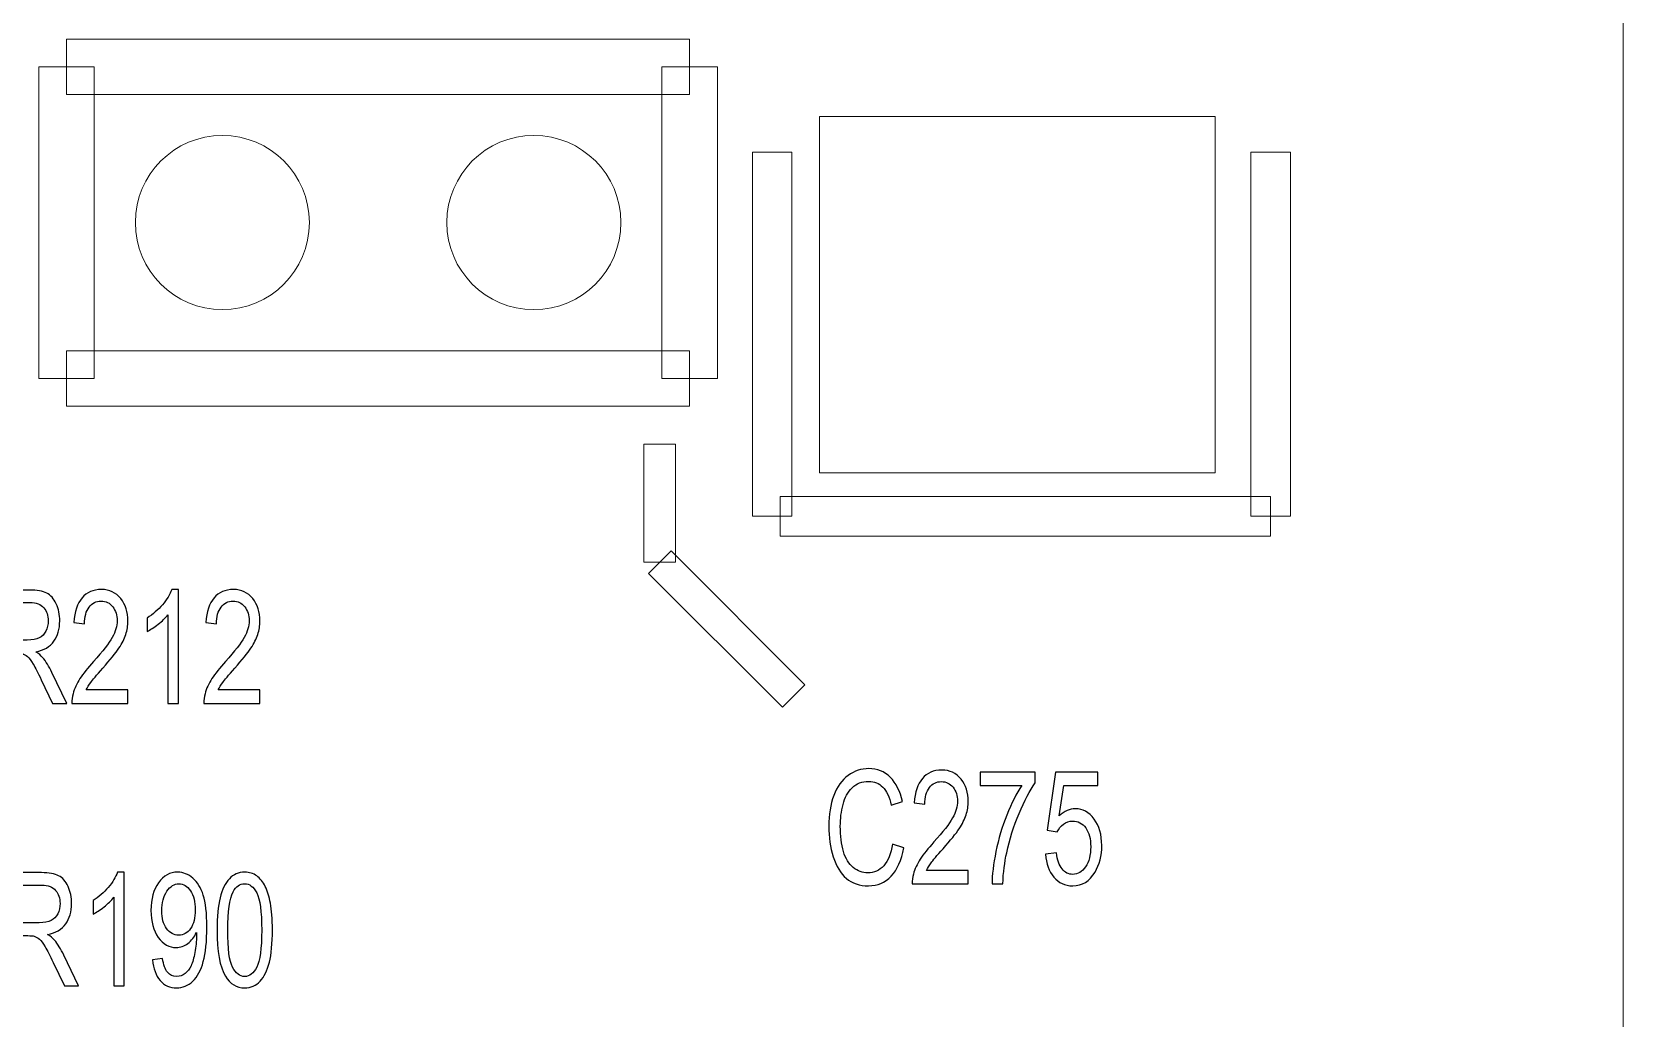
# Model space of a CAD drawing. Header units: millimetres. Extents: x -53.6 to 42.1, y -42.3 to 19.5.
# Drawn here: x 14.31 to 19.42, y -29.92 to -26.75 of the extents above; entities that cross this region are included whole.
import ezdxf

# ---------------------------------------------------------------- set-up
doc = ezdxf.new("R2010")
doc.units = ezdxf.units.MM
doc.header["$MEASUREMENT"] = 0
for name, color, linetype in [('BG_OUTLINE', 7, 'Continuous'), ('BG_SILKSCREEN_TOP', 7, 'Continuous'), ('PG_SILKSCREEN_TOP', 7, 'Continuous'), ('PIN_TOP', 7, 'Continuous'), ('RD_SILKSCREEN_TOP', 7, 'Continuous')]:
    doc.layers.add(name, color=color, linetype=linetype)

msp = doc.modelspace()

# ---------------------------------------------------------------- linework, layer by layer
at = {"layer": 'BG_OUTLINE', "color": 3, "lineweight": 9}
msp.add_open_spline([(-35.58, -42.2737), (-35.58, -42.2737), (-35.58, 2.7261), (-35.58, 2.7261), (-35.58, 2.7261), (-35.58, 2.7261), (19.4199, 2.7261), (19.4199, 2.7261), (19.4199, 2.7261), (19.4199, 2.7261), (19.4199, -42.2737), (19.4199, -42.2737), (19.4199, -42.2737), (19.4199, -42.2737), (-35.58, -42.2737), (-35.58, -42.2737)], degree=3, knots=[0, 0, 0, 0, 0.25, 0.25, 0.25, 0.25, 0.5, 0.5, 0.5, 0.5, 0.75, 0.75, 0.75, 0.75, 1, 1, 1, 1], dxfattribs=at)
at = {"layer": 'BG_SILKSCREEN_TOP', "color": 2, "lineweight": 9}
for points in [[(16.2766, -28.0751), (16.2766, -28.0751), (16.3782, -28.0751), (16.3782, -28.0751), (16.3782, -28.0751), (16.3782, -28.0751), (16.3782, -28.4536), (16.3782, -28.4536), (16.3782, -28.4536), (16.3782, -28.4536), (16.2766, -28.4536), (16.2766, -28.4536), (16.2766, -28.4536), (16.2766, -28.4536), (16.2766, -28.0751), (16.2766, -28.0751)], [(16.2915, -28.4895), (16.2915, -28.4895), (16.3634, -28.4176), (16.3634, -28.4176), (16.3634, -28.4176), (16.3634, -28.4176), (16.7927, -28.8468), (16.7927, -28.8468), (16.7927, -28.8468), (16.7927, -28.8468), (16.7208, -28.9187), (16.7208, -28.9187), (16.7208, -28.9187), (16.7208, -28.9187), (16.2915, -28.4895), (16.2915, -28.4895)]]:
    msp.add_open_spline(points, degree=3, knots=[0, 0, 0, 0, 0.25, 0.25, 0.25, 0.25, 0.5, 0.5, 0.5, 0.5, 0.75, 0.75, 0.75, 0.75, 1, 1, 1, 1], dxfattribs=at)
at = {"layer": 'PG_SILKSCREEN_TOP', "color": 6, "lineweight": 9}
for points in [[(14.4232, -26.9529), (14.4232, -26.9529), (14.4232, -26.7751), (14.4232, -26.7751), (14.4232, -26.7751), (14.4232, -26.7751), (16.4232, -26.7751), (16.4232, -26.7751), (16.4232, -26.7751), (16.4232, -26.7751), (16.4232, -26.9529), (16.4232, -26.9529), (16.4232, -26.9529), (16.4232, -26.9529), (14.4232, -26.9529), (14.4232, -26.9529)], [(14.5121, -27.8638), (14.5121, -27.8638), (14.3343, -27.8638), (14.3343, -27.8638), (14.3343, -27.8638), (14.3343, -27.8638), (14.3343, -26.864), (14.3343, -26.864), (14.3343, -26.864), (14.3343, -26.864), (14.5121, -26.864), (14.5121, -26.864), (14.5121, -26.864), (14.5121, -26.864), (14.5121, -27.8638), (14.5121, -27.8638)], [(16.3343, -26.864), (16.3343, -26.864), (16.5121, -26.864), (16.5121, -26.864), (16.5121, -26.864), (16.5121, -26.864), (16.5121, -27.8638), (16.5121, -27.8638), (16.5121, -27.8638), (16.5121, -27.8638), (16.3343, -27.8638), (16.3343, -27.8638), (16.3343, -27.8638), (16.3343, -27.8638), (16.3343, -26.864), (16.3343, -26.864)], [(16.7516, -28.3062), (16.7516, -28.3062), (16.6246, -28.3062), (16.6246, -28.3062), (16.6246, -28.3062), (16.6246, -28.3062), (16.6246, -27.1378), (16.6246, -27.1378), (16.6246, -27.1378), (16.6246, -27.1378), (16.7516, -27.1378), (16.7516, -27.1378), (16.7516, -27.1378), (16.7516, -27.1378), (16.7516, -28.3062), (16.7516, -28.3062)], [(18.2248, -27.1378), (18.2248, -27.1378), (18.3518, -27.1378), (18.3518, -27.1378), (18.3518, -27.1378), (18.3518, -27.1378), (18.3518, -28.3062), (18.3518, -28.3062), (18.3518, -28.3062), (18.3518, -28.3062), (18.2248, -28.3062), (18.2248, -28.3062), (18.2248, -28.3062), (18.2248, -28.3062), (18.2248, -27.1378), (18.2248, -27.1378)], [(16.4232, -27.7749), (16.4232, -27.7749), (16.4232, -27.9527), (16.4232, -27.9527), (16.4232, -27.9527), (16.4232, -27.9527), (14.4232, -27.9527), (14.4232, -27.9527), (14.4232, -27.9527), (14.4232, -27.9527), (14.4232, -27.7749), (14.4232, -27.7749), (14.4232, -27.7749), (14.4232, -27.7749), (16.4232, -27.7749), (16.4232, -27.7749)], [(18.2883, -28.2427), (18.2883, -28.2427), (18.2883, -28.3697), (18.2883, -28.3697), (18.2883, -28.3697), (18.2883, -28.3697), (16.7135, -28.3697), (16.7135, -28.3697), (16.7135, -28.3697), (16.7135, -28.3697), (16.7135, -28.2427), (16.7135, -28.2427), (16.7135, -28.2427), (16.7135, -28.2427), (18.2883, -28.2427), (18.2883, -28.2427)]]:
    msp.add_open_spline(points, degree=3, knots=[0, 0, 0, 0, 0.25, 0.25, 0.25, 0.25, 0.5, 0.5, 0.5, 0.5, 0.75, 0.75, 0.75, 0.75, 1, 1, 1, 1], dxfattribs=at)
at = {"layer": 'PIN_TOP', "lineweight": 9}
for points in [[(16.8405, -27.0235), (16.8405, -27.0235), (18.1105, -27.0235), (18.1105, -27.0235), (18.1105, -27.0235), (18.1105, -27.0235), (18.1105, -28.1665), (18.1105, -28.1665), (18.1105, -28.1665), (18.1105, -28.1665), (16.8405, -28.1665), (16.8405, -28.1665), (16.8405, -28.1665), (16.8405, -28.1665), (16.8405, -27.0235), (16.8405, -27.0235)], [(15.2027, -27.3639), (15.2027, -27.2095), (15.0777, -27.0845), (14.9234, -27.0845), (14.9234, -27.0845), (14.769, -27.0844), (14.644, -27.2095), (14.644, -27.3638), (14.644, -27.3638), (14.6439, -27.5182), (14.769, -27.6432), (14.9233, -27.6432), (14.9233, -27.6432), (15.0777, -27.6433), (15.2027, -27.5182), (15.2027, -27.3639)], [(16.2025, -27.3639), (16.2025, -27.2095), (16.0775, -27.0845), (15.9232, -27.0845), (15.9232, -27.0845), (15.7688, -27.0844), (15.6438, -27.2095), (15.6438, -27.3638), (15.6438, -27.3638), (15.6437, -27.5182), (15.7688, -27.6432), (15.9231, -27.6432), (15.9231, -27.6432), (16.0775, -27.6433), (16.2025, -27.5182), (16.2025, -27.3639)]]:
    msp.add_open_spline(points, degree=3, knots=[0, 0, 0, 0, 0.25, 0.25, 0.25, 0.25, 0.5, 0.5, 0.5, 0.5, 0.75, 0.75, 0.75, 0.75, 1, 1, 1, 1], dxfattribs=at)
at = {"layer": 'RD_SILKSCREEN_TOP', "color": 8}
for points, knots in [([(14.1832, -28.9064), (14.1832, -28.9064), (14.1832, -28.5428), (14.1832, -28.5428), (14.1832, -28.5428), (14.1832, -28.5428), (14.3041, -28.5428), (14.3041, -28.5428), (14.3041, -28.5428), (14.3284, -28.5428), (14.3468, -28.5461), (14.3595, -28.5526), (14.3595, -28.5526), (14.3721, -28.5591), (14.3822, -28.5706), (14.3899, -28.5871), (14.3899, -28.5871), (14.3974, -28.6037), (14.4012, -28.622), (14.4012, -28.642), (14.4012, -28.642), (14.4012, -28.6678), (14.3949, -28.6895), (14.3824, -28.7072), (14.3824, -28.7072), (14.3699, -28.7249), (14.3505, -28.7361), (14.3244, -28.741), (14.3244, -28.741), (14.334, -28.7471), (14.3412, -28.7531), (14.3461, -28.7591), (14.3461, -28.7591), (14.3567, -28.7719), (14.3666, -28.7881), (14.3761, -28.8074), (14.3761, -28.8074), (14.3761, -28.8074), (14.4235, -28.9064), (14.4235, -28.9064), (14.4235, -28.9064), (14.4235, -28.9064), (14.3781, -28.9064), (14.3781, -28.9064), (14.3781, -28.9064), (14.3781, -28.9064), (14.342, -28.8307), (14.342, -28.8307), (14.342, -28.8307), (14.3315, -28.8089), (14.3228, -28.7922), (14.316, -28.7807), (14.316, -28.7807), (14.3091, -28.7691), (14.303, -28.7609), (14.2976, -28.7564), (14.2976, -28.7564), (14.2922, -28.7517), (14.2868, -28.7485), (14.2812, -28.7466), (14.2812, -28.7466), (14.2771, -28.7455), (14.2704, -28.7449), (14.261, -28.7449), (14.261, -28.7449), (14.261, -28.7449), (14.2193, -28.7449), (14.2193, -28.7449), (14.2193, -28.7449), (14.2193, -28.7449), (14.2193, -28.9064), (14.2193, -28.9064), (14.2193, -28.9064), (14.2193, -28.9064), (14.1832, -28.9064), (14.1832, -28.9064)], [0, 0, 0, 0, 0.052632, 0.052632, 0.052632, 0.052632, 0.105263, 0.105263, 0.105263, 0.105263, 0.157895, 0.157895, 0.157895, 0.157895, 0.210526, 0.210526, 0.210526, 0.210526, 0.263158, 0.263158, 0.263158, 0.263158, 0.315789, 0.315789, 0.315789, 0.315789, 0.368421, 0.368421, 0.368421, 0.368421, 0.421053, 0.421053, 0.421053, 0.421053, 0.473684, 0.473684, 0.473684, 0.473684, 0.526316, 0.526316, 0.526316, 0.526316, 0.578947, 0.578947, 0.578947, 0.578947, 0.631579, 0.631579, 0.631579, 0.631579, 0.684211, 0.684211, 0.684211, 0.684211, 0.736842, 0.736842, 0.736842, 0.736842, 0.789474, 0.789474, 0.789474, 0.789474, 0.842105, 0.842105, 0.842105, 0.842105, 0.894737, 0.894737, 0.894737, 0.894737, 0.947368, 0.947368, 0.947368, 0.947368, 1, 1, 1, 1]), ([(14.6202, -28.8635), (14.6202, -28.8635), (14.6202, -28.9064), (14.6202, -28.9064), (14.6202, -28.9064), (14.6202, -28.9064), (14.44, -28.9064), (14.44, -28.9064), (14.44, -28.9064), (14.4397, -28.8956), (14.441, -28.8853), (14.4438, -28.8754), (14.4438, -28.8754), (14.4484, -28.859), (14.4558, -28.8429), (14.4659, -28.827), (14.4659, -28.827), (14.476, -28.8112), (14.4906, -28.7928), (14.5097, -28.7719), (14.5097, -28.7719), (14.5393, -28.7395), (14.5594, -28.7139), (14.5698, -28.6949), (14.5698, -28.6949), (14.5802, -28.676), (14.5854, -28.6581), (14.5854, -28.6412), (14.5854, -28.6412), (14.5854, -28.6235), (14.5806, -28.6086), (14.5712, -28.5964), (14.5712, -28.5964), (14.5617, -28.5843), (14.5493, -28.5782), (14.5341, -28.5782), (14.5341, -28.5782), (14.518, -28.5782), (14.505, -28.5847), (14.4954, -28.5976), (14.4954, -28.5976), (14.4857, -28.6105), (14.4808, -28.6284), (14.4807, -28.6511), (14.4807, -28.6511), (14.4807, -28.6511), (14.4462, -28.6465), (14.4462, -28.6465), (14.4462, -28.6465), (14.4486, -28.6122), (14.4575, -28.5861), (14.4729, -28.5682), (14.4729, -28.5682), (14.4882, -28.5502), (14.509, -28.5412), (14.5348, -28.5412), (14.5348, -28.5412), (14.561, -28.5412), (14.5817, -28.551), (14.5969, -28.5703), (14.5969, -28.5703), (14.6122, -28.5897), (14.6199, -28.6136), (14.6199, -28.6422), (14.6199, -28.6422), (14.6199, -28.6568), (14.6176, -28.6711), (14.6131, -28.6852), (14.6131, -28.6852), (14.6087, -28.6992), (14.6013, -28.714), (14.5909, -28.7295), (14.5909, -28.7295), (14.5806, -28.7451), (14.5633, -28.7664), (14.5392, -28.7935), (14.5392, -28.7935), (14.5192, -28.8161), (14.5063, -28.8313), (14.5006, -28.8393), (14.5006, -28.8393), (14.4948, -28.8473), (14.4902, -28.8553), (14.4864, -28.8635), (14.4864, -28.8635), (14.4864, -28.8635), (14.6202, -28.8635), (14.6202, -28.8635)], [0, 0, 0, 0, 0.045455, 0.045455, 0.045455, 0.045455, 0.090909, 0.090909, 0.090909, 0.090909, 0.136364, 0.136364, 0.136364, 0.136364, 0.181818, 0.181818, 0.181818, 0.181818, 0.227273, 0.227273, 0.227273, 0.227273, 0.272727, 0.272727, 0.272727, 0.272727, 0.318182, 0.318182, 0.318182, 0.318182, 0.363636, 0.363636, 0.363636, 0.363636, 0.409091, 0.409091, 0.409091, 0.409091, 0.454545, 0.454545, 0.454545, 0.454545, 0.5, 0.5, 0.5, 0.5, 0.545455, 0.545455, 0.545455, 0.545455, 0.590909, 0.590909, 0.590909, 0.590909, 0.636364, 0.636364, 0.636364, 0.636364, 0.681818, 0.681818, 0.681818, 0.681818, 0.727273, 0.727273, 0.727273, 0.727273, 0.772727, 0.772727, 0.772727, 0.772727, 0.818182, 0.818182, 0.818182, 0.818182, 0.863636, 0.863636, 0.863636, 0.863636, 0.909091, 0.909091, 0.909091, 0.909091, 0.954545, 0.954545, 0.954545, 0.954545, 1, 1, 1, 1]), ([(14.7821, -28.9064), (14.7821, -28.9064), (14.7486, -28.9064), (14.7486, -28.9064), (14.7486, -28.9064), (14.7486, -28.9064), (14.7486, -28.6219), (14.7486, -28.6219), (14.7486, -28.6219), (14.7406, -28.6322), (14.73, -28.6424), (14.717, -28.6527), (14.717, -28.6527), (14.7038, -28.6629), (14.6921, -28.6706), (14.6817, -28.6757), (14.6817, -28.6757), (14.6817, -28.6757), (14.6817, -28.6326), (14.6817, -28.6326), (14.6817, -28.6326), (14.7004, -28.6208), (14.7168, -28.6066), (14.7308, -28.5899), (14.7308, -28.5899), (14.7448, -28.5732), (14.7547, -28.557), (14.7606, -28.5412), (14.7606, -28.5412), (14.7606, -28.5412), (14.7821, -28.5412), (14.7821, -28.5412), (14.7821, -28.5412), (14.7821, -28.5412), (14.7821, -28.9064), (14.7821, -28.9064)], [0, 0, 0, 0, 0.111111, 0.111111, 0.111111, 0.111111, 0.222222, 0.222222, 0.222222, 0.222222, 0.333333, 0.333333, 0.333333, 0.333333, 0.444444, 0.444444, 0.444444, 0.444444, 0.555556, 0.555556, 0.555556, 0.555556, 0.666667, 0.666667, 0.666667, 0.666667, 0.777778, 0.777778, 0.777778, 0.777778, 0.888889, 0.888889, 0.888889, 0.888889, 1, 1, 1, 1]), ([(15.044, -28.8635), (15.044, -28.8635), (15.044, -28.9064), (15.044, -28.9064), (15.044, -28.9064), (15.044, -28.9064), (14.8636, -28.9064), (14.8636, -28.9064), (14.8636, -28.9064), (14.8634, -28.8956), (14.8647, -28.8853), (14.8676, -28.8754), (14.8676, -28.8754), (14.8721, -28.859), (14.8795, -28.8429), (14.8896, -28.827), (14.8896, -28.827), (14.8997, -28.8112), (14.9144, -28.7928), (14.9334, -28.7719), (14.9334, -28.7719), (14.963, -28.7395), (14.9831, -28.7139), (14.9936, -28.6949), (14.9936, -28.6949), (15.0039, -28.676), (15.0092, -28.6581), (15.0092, -28.6412), (15.0092, -28.6412), (15.0092, -28.6235), (15.0044, -28.6086), (14.9949, -28.5964), (14.9949, -28.5964), (14.9854, -28.5843), (14.973, -28.5782), (14.9578, -28.5782), (14.9578, -28.5782), (14.9416, -28.5782), (14.9288, -28.5847), (14.9191, -28.5976), (14.9191, -28.5976), (14.9094, -28.6105), (14.9044, -28.6284), (14.9044, -28.6511), (14.9044, -28.6511), (14.9044, -28.6511), (14.87, -28.6465), (14.87, -28.6465), (14.87, -28.6465), (14.8723, -28.6122), (14.8812, -28.5861), (14.8966, -28.5682), (14.8966, -28.5682), (14.912, -28.5502), (14.9326, -28.5412), (14.9585, -28.5412), (14.9585, -28.5412), (14.9847, -28.5412), (15.0054, -28.551), (15.0206, -28.5703), (15.0206, -28.5703), (15.0359, -28.5897), (15.0436, -28.6136), (15.0436, -28.6422), (15.0436, -28.6422), (15.0436, -28.6568), (15.0413, -28.6711), (15.0368, -28.6852), (15.0368, -28.6852), (15.0324, -28.6992), (15.025, -28.714), (15.0146, -28.7295), (15.0146, -28.7295), (15.0043, -28.7451), (14.987, -28.7664), (14.963, -28.7935), (14.963, -28.7935), (14.9429, -28.8161), (14.93, -28.8313), (14.9243, -28.8393), (14.9243, -28.8393), (14.9186, -28.8473), (14.9139, -28.8553), (14.9102, -28.8635), (14.9102, -28.8635), (14.9102, -28.8635), (15.044, -28.8635), (15.044, -28.8635)], [0, 0, 0, 0, 0.045455, 0.045455, 0.045455, 0.045455, 0.090909, 0.090909, 0.090909, 0.090909, 0.136364, 0.136364, 0.136364, 0.136364, 0.181818, 0.181818, 0.181818, 0.181818, 0.227273, 0.227273, 0.227273, 0.227273, 0.272727, 0.272727, 0.272727, 0.272727, 0.318182, 0.318182, 0.318182, 0.318182, 0.363636, 0.363636, 0.363636, 0.363636, 0.409091, 0.409091, 0.409091, 0.409091, 0.454545, 0.454545, 0.454545, 0.454545, 0.5, 0.5, 0.5, 0.5, 0.545455, 0.545455, 0.545455, 0.545455, 0.590909, 0.590909, 0.590909, 0.590909, 0.636364, 0.636364, 0.636364, 0.636364, 0.681818, 0.681818, 0.681818, 0.681818, 0.727273, 0.727273, 0.727273, 0.727273, 0.772727, 0.772727, 0.772727, 0.772727, 0.818182, 0.818182, 0.818182, 0.818182, 0.863636, 0.863636, 0.863636, 0.863636, 0.909091, 0.909091, 0.909091, 0.909091, 0.954545, 0.954545, 0.954545, 0.954545, 1, 1, 1, 1]), ([(14.2193, -28.7033), (14.2193, -28.7033), (14.2968, -28.7033), (14.2968, -28.7033), (14.2968, -28.7033), (14.3132, -28.7033), (14.3262, -28.701), (14.3355, -28.6964), (14.3355, -28.6964), (14.3448, -28.6919), (14.3519, -28.6846), (14.3568, -28.6746), (14.3568, -28.6746), (14.3616, -28.6646), (14.364, -28.6538), (14.364, -28.642), (14.364, -28.642), (14.364, -28.6248), (14.3593, -28.6107), (14.3499, -28.5996), (14.3499, -28.5996), (14.3406, -28.5885), (14.3258, -28.583), (14.3055, -28.583), (14.3055, -28.583), (14.3055, -28.583), (14.2193, -28.583), (14.2193, -28.583), (14.2193, -28.583), (14.2193, -28.583), (14.2193, -28.7033), (14.2193, -28.7033)], [0, 0, 0, 0, 0.125, 0.125, 0.125, 0.125, 0.25, 0.25, 0.25, 0.25, 0.375, 0.375, 0.375, 0.375, 0.5, 0.5, 0.5, 0.5, 0.625, 0.625, 0.625, 0.625, 0.75, 0.75, 0.75, 0.75, 0.875, 0.875, 0.875, 0.875, 1, 1, 1, 1]), ([(17.0746, -29.3581), (17.0746, -29.3581), (17.1108, -29.3703), (17.1108, -29.3703), (17.1108, -29.3703), (17.1032, -29.4097), (17.0896, -29.4399), (17.07, -29.4607), (17.07, -29.4607), (17.0503, -29.4815), (17.0263, -29.4918), (16.9978, -29.4918), (16.9978, -29.4918), (16.9684, -29.4918), (16.9445, -29.4838), (16.9262, -29.4679), (16.9262, -29.4679), (16.9077, -29.4519), (16.8937, -29.4288), (16.8841, -29.3986), (16.8841, -29.3986), (16.8745, -29.3683), (16.8697, -29.3357), (16.8697, -29.301), (16.8697, -29.301), (16.8697, -29.2632), (16.8751, -29.2302), (16.886, -29.202), (16.886, -29.202), (16.8968, -29.1738), (16.9122, -29.1524), (16.9323, -29.1377), (16.9323, -29.1377), (16.9523, -29.1231), (16.9743, -29.1158), (16.9984, -29.1158), (16.9984, -29.1158), (17.0257, -29.1158), (17.0486, -29.125), (17.0672, -29.1435), (17.0672, -29.1435), (17.0858, -29.1621), (17.0988, -29.1881), (17.1061, -29.2217), (17.1061, -29.2217), (17.1061, -29.2217), (17.0706, -29.2329), (17.0706, -29.2329), (17.0706, -29.2329), (17.0642, -29.2064), (17.0551, -29.1872), (17.0431, -29.175), (17.0431, -29.175), (17.0311, -29.1629), (17.0159, -29.1569), (16.9976, -29.1569), (16.9976, -29.1569), (16.9767, -29.1569), (16.9592, -29.1636), (16.9451, -29.177), (16.9451, -29.177), (16.931, -29.1905), (16.9211, -29.2084), (16.9155, -29.231), (16.9155, -29.231), (16.9097, -29.2535), (16.9069, -29.2768), (16.9069, -29.3008), (16.9069, -29.3008), (16.9069, -29.3318), (16.9102, -29.3587), (16.917, -29.3818), (16.917, -29.3818), (16.9238, -29.4048), (16.9342, -29.4221), (16.9486, -29.4335), (16.9486, -29.4335), (16.9628, -29.445), (16.9783, -29.4506), (16.9949, -29.4506), (16.9949, -29.4506), (17.0151, -29.4506), (17.0322, -29.4428), (17.0462, -29.4273), (17.0462, -29.4273), (17.0602, -29.4118), (17.0697, -29.3887), (17.0746, -29.3581)], [0, 0, 0, 0, 0.045455, 0.045455, 0.045455, 0.045455, 0.090909, 0.090909, 0.090909, 0.090909, 0.136364, 0.136364, 0.136364, 0.136364, 0.181818, 0.181818, 0.181818, 0.181818, 0.227273, 0.227273, 0.227273, 0.227273, 0.272727, 0.272727, 0.272727, 0.272727, 0.318182, 0.318182, 0.318182, 0.318182, 0.363636, 0.363636, 0.363636, 0.363636, 0.409091, 0.409091, 0.409091, 0.409091, 0.454545, 0.454545, 0.454545, 0.454545, 0.5, 0.5, 0.5, 0.5, 0.545455, 0.545455, 0.545455, 0.545455, 0.590909, 0.590909, 0.590909, 0.590909, 0.636364, 0.636364, 0.636364, 0.636364, 0.681818, 0.681818, 0.681818, 0.681818, 0.727273, 0.727273, 0.727273, 0.727273, 0.772727, 0.772727, 0.772727, 0.772727, 0.818182, 0.818182, 0.818182, 0.818182, 0.863636, 0.863636, 0.863636, 0.863636, 0.909091, 0.909091, 0.909091, 0.909091, 0.954545, 0.954545, 0.954545, 0.954545, 1, 1, 1, 1]), ([(17.3178, -29.4427), (17.3178, -29.4427), (17.3178, -29.4856), (17.3178, -29.4856), (17.3178, -29.4856), (17.3178, -29.4856), (17.1374, -29.4856), (17.1374, -29.4856), (17.1374, -29.4856), (17.1372, -29.4748), (17.1385, -29.4645), (17.1414, -29.4546), (17.1414, -29.4546), (17.1459, -29.4382), (17.1533, -29.4221), (17.1634, -29.4062), (17.1634, -29.4062), (17.1735, -29.3904), (17.1882, -29.372), (17.2072, -29.3511), (17.2072, -29.3511), (17.2368, -29.3187), (17.2569, -29.2931), (17.2674, -29.2741), (17.2674, -29.2741), (17.2777, -29.2552), (17.283, -29.2373), (17.283, -29.2204), (17.283, -29.2204), (17.283, -29.2027), (17.2782, -29.1878), (17.2687, -29.1756), (17.2687, -29.1756), (17.2592, -29.1635), (17.2468, -29.1574), (17.2316, -29.1574), (17.2316, -29.1574), (17.2154, -29.1574), (17.2026, -29.1639), (17.1929, -29.1768), (17.1929, -29.1768), (17.1832, -29.1897), (17.1782, -29.2076), (17.1782, -29.2303), (17.1782, -29.2303), (17.1782, -29.2303), (17.1438, -29.2257), (17.1438, -29.2257), (17.1438, -29.2257), (17.1461, -29.1914), (17.155, -29.1653), (17.1704, -29.1474), (17.1704, -29.1474), (17.1858, -29.1294), (17.2064, -29.1204), (17.2323, -29.1204), (17.2323, -29.1204), (17.2585, -29.1204), (17.2792, -29.1302), (17.2944, -29.1495), (17.2944, -29.1495), (17.3097, -29.1689), (17.3174, -29.1928), (17.3174, -29.2214), (17.3174, -29.2214), (17.3174, -29.236), (17.3151, -29.2503), (17.3106, -29.2644), (17.3106, -29.2644), (17.3062, -29.2784), (17.2988, -29.2932), (17.2884, -29.3087), (17.2884, -29.3087), (17.2781, -29.3243), (17.2608, -29.3456), (17.2368, -29.3727), (17.2368, -29.3727), (17.2167, -29.3953), (17.2038, -29.4105), (17.1981, -29.4185), (17.1981, -29.4185), (17.1924, -29.4265), (17.1877, -29.4345), (17.184, -29.4427), (17.184, -29.4427), (17.184, -29.4427), (17.3178, -29.4427), (17.3178, -29.4427)], [0, 0, 0, 0, 0.045455, 0.045455, 0.045455, 0.045455, 0.090909, 0.090909, 0.090909, 0.090909, 0.136364, 0.136364, 0.136364, 0.136364, 0.181818, 0.181818, 0.181818, 0.181818, 0.227273, 0.227273, 0.227273, 0.227273, 0.272727, 0.272727, 0.272727, 0.272727, 0.318182, 0.318182, 0.318182, 0.318182, 0.363636, 0.363636, 0.363636, 0.363636, 0.409091, 0.409091, 0.409091, 0.409091, 0.454545, 0.454545, 0.454545, 0.454545, 0.5, 0.5, 0.5, 0.5, 0.545455, 0.545455, 0.545455, 0.545455, 0.590909, 0.590909, 0.590909, 0.590909, 0.636364, 0.636364, 0.636364, 0.636364, 0.681818, 0.681818, 0.681818, 0.681818, 0.727273, 0.727273, 0.727273, 0.727273, 0.772727, 0.772727, 0.772727, 0.772727, 0.818182, 0.818182, 0.818182, 0.818182, 0.863636, 0.863636, 0.863636, 0.863636, 0.909091, 0.909091, 0.909091, 0.909091, 0.954545, 0.954545, 0.954545, 0.954545, 1, 1, 1, 1]), ([(17.3557, -29.1696), (17.3557, -29.1696), (17.3557, -29.1267), (17.3557, -29.1267), (17.3557, -29.1267), (17.3557, -29.1267), (17.5322, -29.1267), (17.5322, -29.1267), (17.5322, -29.1267), (17.5322, -29.1267), (17.5322, -29.1614), (17.5322, -29.1614), (17.5322, -29.1614), (17.5149, -29.186), (17.4978, -29.2188), (17.4806, -29.2596), (17.4806, -29.2596), (17.4636, -29.3004), (17.4504, -29.3425), (17.4411, -29.3856), (17.4411, -29.3856), (17.4344, -29.4161), (17.4302, -29.4494), (17.4283, -29.4856), (17.4283, -29.4856), (17.4283, -29.4856), (17.3939, -29.4856), (17.3939, -29.4856), (17.3939, -29.4856), (17.3942, -29.457), (17.3984, -29.4224), (17.4066, -29.3819), (17.4066, -29.3819), (17.4146, -29.3414), (17.4261, -29.3023), (17.4412, -29.2647), (17.4412, -29.2647), (17.4564, -29.2271), (17.4723, -29.1954), (17.4894, -29.1696), (17.4894, -29.1696), (17.4894, -29.1696), (17.3557, -29.1696), (17.3557, -29.1696)], [0, 0, 0, 0, 0.090909, 0.090909, 0.090909, 0.090909, 0.181818, 0.181818, 0.181818, 0.181818, 0.272727, 0.272727, 0.272727, 0.272727, 0.363636, 0.363636, 0.363636, 0.363636, 0.454545, 0.454545, 0.454545, 0.454545, 0.545455, 0.545455, 0.545455, 0.545455, 0.636364, 0.636364, 0.636364, 0.636364, 0.727273, 0.727273, 0.727273, 0.727273, 0.818182, 0.818182, 0.818182, 0.818182, 0.909091, 0.909091, 0.909091, 0.909091, 1, 1, 1, 1]), ([(17.5654, -29.3904), (17.5654, -29.3904), (17.6006, -29.3864), (17.6006, -29.3864), (17.6006, -29.3864), (17.6032, -29.4092), (17.6092, -29.4263), (17.6187, -29.4378), (17.6187, -29.4378), (17.6282, -29.4494), (17.6397, -29.4551), (17.653, -29.4551), (17.653, -29.4551), (17.6692, -29.4551), (17.6828, -29.447), (17.6939, -29.4308), (17.6939, -29.4308), (17.7051, -29.4146), (17.7107, -29.3931), (17.7107, -29.3663), (17.7107, -29.3663), (17.7107, -29.3408), (17.7054, -29.3208), (17.6946, -29.306), (17.6946, -29.306), (17.6839, -29.2913), (17.6699, -29.2839), (17.6525, -29.2839), (17.6525, -29.2839), (17.6417, -29.2839), (17.632, -29.2872), (17.6232, -29.2937), (17.6232, -29.2937), (17.6146, -29.3003), (17.6078, -29.3087), (17.6028, -29.3191), (17.6028, -29.3191), (17.6028, -29.3191), (17.5714, -29.3137), (17.5714, -29.3137), (17.5714, -29.3137), (17.5714, -29.3137), (17.5978, -29.127), (17.5978, -29.127), (17.5978, -29.127), (17.5978, -29.127), (17.7334, -29.127), (17.7334, -29.127), (17.7334, -29.127), (17.7334, -29.127), (17.7334, -29.1696), (17.7334, -29.1696), (17.7334, -29.1696), (17.7334, -29.1696), (17.6246, -29.1696), (17.6246, -29.1696), (17.6246, -29.1696), (17.6246, -29.1696), (17.6098, -29.2673), (17.6098, -29.2673), (17.6098, -29.2673), (17.6262, -29.2521), (17.6434, -29.2445), (17.6614, -29.2445), (17.6614, -29.2445), (17.6852, -29.2445), (17.7053, -29.2555), (17.7216, -29.2775), (17.7216, -29.2775), (17.7381, -29.2995), (17.7462, -29.3278), (17.7462, -29.3623), (17.7462, -29.3623), (17.7462, -29.3953), (17.739, -29.4237), (17.7246, -29.4477), (17.7246, -29.4477), (17.7072, -29.477), (17.6832, -29.4918), (17.653, -29.4918), (17.653, -29.4918), (17.6282, -29.4918), (17.608, -29.4826), (17.5923, -29.464), (17.5923, -29.464), (17.5766, -29.4455), (17.5676, -29.4209), (17.5654, -29.3904)], [0, 0, 0, 0, 0.045455, 0.045455, 0.045455, 0.045455, 0.090909, 0.090909, 0.090909, 0.090909, 0.136364, 0.136364, 0.136364, 0.136364, 0.181818, 0.181818, 0.181818, 0.181818, 0.227273, 0.227273, 0.227273, 0.227273, 0.272727, 0.272727, 0.272727, 0.272727, 0.318182, 0.318182, 0.318182, 0.318182, 0.363636, 0.363636, 0.363636, 0.363636, 0.409091, 0.409091, 0.409091, 0.409091, 0.454545, 0.454545, 0.454545, 0.454545, 0.5, 0.5, 0.5, 0.5, 0.545455, 0.545455, 0.545455, 0.545455, 0.590909, 0.590909, 0.590909, 0.590909, 0.636364, 0.636364, 0.636364, 0.636364, 0.681818, 0.681818, 0.681818, 0.681818, 0.727273, 0.727273, 0.727273, 0.727273, 0.772727, 0.772727, 0.772727, 0.772727, 0.818182, 0.818182, 0.818182, 0.818182, 0.863636, 0.863636, 0.863636, 0.863636, 0.909091, 0.909091, 0.909091, 0.909091, 0.954545, 0.954545, 0.954545, 0.954545, 1, 1, 1, 1]), ([(14.2213, -29.8132), (14.2213, -29.8132), (14.2213, -29.4496), (14.2213, -29.4496), (14.2213, -29.4496), (14.2213, -29.4496), (14.3422, -29.4496), (14.3422, -29.4496), (14.3422, -29.4496), (14.3665, -29.4496), (14.385, -29.4529), (14.3976, -29.4594), (14.3976, -29.4594), (14.4102, -29.4659), (14.4204, -29.4774), (14.428, -29.4939), (14.428, -29.4939), (14.4355, -29.5105), (14.4392, -29.5288), (14.4392, -29.5488), (14.4392, -29.5488), (14.4392, -29.5746), (14.433, -29.5963), (14.4205, -29.614), (14.4205, -29.614), (14.408, -29.6317), (14.3886, -29.6429), (14.3624, -29.6478), (14.3624, -29.6478), (14.372, -29.6539), (14.3792, -29.6599), (14.3842, -29.6659), (14.3842, -29.6659), (14.3948, -29.6787), (14.4048, -29.6949), (14.4142, -29.7142), (14.4142, -29.7142), (14.4142, -29.7142), (14.4616, -29.8132), (14.4616, -29.8132), (14.4616, -29.8132), (14.4616, -29.8132), (14.4162, -29.8132), (14.4162, -29.8132), (14.4162, -29.8132), (14.4162, -29.8132), (14.3802, -29.7375), (14.3802, -29.7375), (14.3802, -29.7375), (14.3696, -29.7157), (14.3609, -29.699), (14.354, -29.6875), (14.354, -29.6875), (14.3472, -29.6759), (14.3412, -29.6677), (14.3358, -29.6632), (14.3358, -29.6632), (14.3304, -29.6585), (14.3249, -29.6553), (14.3193, -29.6534), (14.3193, -29.6534), (14.3152, -29.6523), (14.3085, -29.6517), (14.2992, -29.6517), (14.2992, -29.6517), (14.2992, -29.6517), (14.2574, -29.6517), (14.2574, -29.6517), (14.2574, -29.6517), (14.2574, -29.6517), (14.2574, -29.8132), (14.2574, -29.8132), (14.2574, -29.8132), (14.2574, -29.8132), (14.2213, -29.8132), (14.2213, -29.8132)], [0, 0, 0, 0, 0.052632, 0.052632, 0.052632, 0.052632, 0.105263, 0.105263, 0.105263, 0.105263, 0.157895, 0.157895, 0.157895, 0.157895, 0.210526, 0.210526, 0.210526, 0.210526, 0.263158, 0.263158, 0.263158, 0.263158, 0.315789, 0.315789, 0.315789, 0.315789, 0.368421, 0.368421, 0.368421, 0.368421, 0.421053, 0.421053, 0.421053, 0.421053, 0.473684, 0.473684, 0.473684, 0.473684, 0.526316, 0.526316, 0.526316, 0.526316, 0.578947, 0.578947, 0.578947, 0.578947, 0.631579, 0.631579, 0.631579, 0.631579, 0.684211, 0.684211, 0.684211, 0.684211, 0.736842, 0.736842, 0.736842, 0.736842, 0.789474, 0.789474, 0.789474, 0.789474, 0.842105, 0.842105, 0.842105, 0.842105, 0.894737, 0.894737, 0.894737, 0.894737, 0.947368, 0.947368, 0.947368, 0.947368, 1, 1, 1, 1]), ([(14.6084, -29.8132), (14.6084, -29.8132), (14.575, -29.8132), (14.575, -29.8132), (14.575, -29.8132), (14.575, -29.8132), (14.575, -29.5287), (14.575, -29.5287), (14.575, -29.5287), (14.5669, -29.539), (14.5564, -29.5492), (14.5433, -29.5595), (14.5433, -29.5595), (14.5301, -29.5697), (14.5184, -29.5774), (14.508, -29.5825), (14.508, -29.5825), (14.508, -29.5825), (14.508, -29.5394), (14.508, -29.5394), (14.508, -29.5394), (14.5267, -29.5276), (14.5431, -29.5134), (14.5571, -29.4967), (14.5571, -29.4967), (14.571, -29.48), (14.581, -29.4638), (14.5869, -29.448), (14.5869, -29.448), (14.5869, -29.448), (14.6084, -29.448), (14.6084, -29.448), (14.6084, -29.448), (14.6084, -29.448), (14.6084, -29.8132), (14.6084, -29.8132)], [0, 0, 0, 0, 0.111111, 0.111111, 0.111111, 0.111111, 0.222222, 0.222222, 0.222222, 0.222222, 0.333333, 0.333333, 0.333333, 0.333333, 0.444444, 0.444444, 0.444444, 0.444444, 0.555556, 0.555556, 0.555556, 0.555556, 0.666667, 0.666667, 0.666667, 0.666667, 0.777778, 0.777778, 0.777778, 0.777778, 0.888889, 0.888889, 0.888889, 0.888889, 1, 1, 1, 1]), ([(14.6992, -29.7291), (14.6992, -29.7291), (14.7313, -29.7251), (14.7313, -29.7251), (14.7313, -29.7251), (14.734, -29.7453), (14.7393, -29.7599), (14.7469, -29.7691), (14.7469, -29.7691), (14.7546, -29.7781), (14.7645, -29.7827), (14.7766, -29.7827), (14.7766, -29.7827), (14.7868, -29.7827), (14.7958, -29.7796), (14.8036, -29.7732), (14.8036, -29.7732), (14.8114, -29.767), (14.8176, -29.7586), (14.8226, -29.7481), (14.8226, -29.7481), (14.8276, -29.7376), (14.8318, -29.7234), (14.8351, -29.7056), (14.8351, -29.7056), (14.8384, -29.6877), (14.8402, -29.6695), (14.8402, -29.651), (14.8402, -29.651), (14.8402, -29.649), (14.8401, -29.646), (14.84, -29.6421), (14.84, -29.6421), (14.8332, -29.6562), (14.8241, -29.6678), (14.8126, -29.6766), (14.8126, -29.6766), (14.8009, -29.6855), (14.7883, -29.6899), (14.7749, -29.6899), (14.7749, -29.6899), (14.7522, -29.6899), (14.7332, -29.679), (14.7175, -29.6572), (14.7175, -29.6572), (14.7019, -29.6353), (14.6941, -29.6066), (14.6941, -29.5709), (14.6941, -29.5709), (14.6941, -29.534), (14.7022, -29.5043), (14.7186, -29.4818), (14.7186, -29.4818), (14.7348, -29.4593), (14.7553, -29.448), (14.7799, -29.448), (14.7799, -29.448), (14.7976, -29.448), (14.8138, -29.4545), (14.8285, -29.4672), (14.8285, -29.4672), (14.8432, -29.4799), (14.8544, -29.4981), (14.862, -29.5216), (14.862, -29.5216), (14.8696, -29.5451), (14.8734, -29.5793), (14.8734, -29.624), (14.8734, -29.624), (14.8734, -29.6704), (14.8697, -29.7074), (14.8621, -29.735), (14.8621, -29.735), (14.8545, -29.7625), (14.8433, -29.7834), (14.8284, -29.7978), (14.8284, -29.7978), (14.8134, -29.8122), (14.7959, -29.8194), (14.7758, -29.8194), (14.7758, -29.8194), (14.7544, -29.8194), (14.737, -29.8115), (14.7235, -29.7957), (14.7235, -29.7957), (14.71, -29.7799), (14.7018, -29.7577), (14.6992, -29.7291)], [0, 0, 0, 0, 0.045455, 0.045455, 0.045455, 0.045455, 0.090909, 0.090909, 0.090909, 0.090909, 0.136364, 0.136364, 0.136364, 0.136364, 0.181818, 0.181818, 0.181818, 0.181818, 0.227273, 0.227273, 0.227273, 0.227273, 0.272727, 0.272727, 0.272727, 0.272727, 0.318182, 0.318182, 0.318182, 0.318182, 0.363636, 0.363636, 0.363636, 0.363636, 0.409091, 0.409091, 0.409091, 0.409091, 0.454545, 0.454545, 0.454545, 0.454545, 0.5, 0.5, 0.5, 0.5, 0.545455, 0.545455, 0.545455, 0.545455, 0.590909, 0.590909, 0.590909, 0.590909, 0.636364, 0.636364, 0.636364, 0.636364, 0.681818, 0.681818, 0.681818, 0.681818, 0.727273, 0.727273, 0.727273, 0.727273, 0.772727, 0.772727, 0.772727, 0.772727, 0.818182, 0.818182, 0.818182, 0.818182, 0.863636, 0.863636, 0.863636, 0.863636, 0.909091, 0.909091, 0.909091, 0.909091, 0.954545, 0.954545, 0.954545, 0.954545, 1, 1, 1, 1]), ([(14.906, -29.6339), (14.906, -29.5909), (14.9093, -29.5562), (14.916, -29.5301), (14.916, -29.5301), (14.9226, -29.5038), (14.9325, -29.4836), (14.9456, -29.4694), (14.9456, -29.4694), (14.9587, -29.4551), (14.9751, -29.448), (14.9949, -29.448), (14.9949, -29.448), (15.0096, -29.448), (15.0224, -29.452), (15.0334, -29.4599), (15.0334, -29.4599), (15.0445, -29.4677), (15.0536, -29.479), (15.0608, -29.4938), (15.0608, -29.4938), (15.068, -29.5087), (15.0736, -29.5267), (15.0777, -29.5479), (15.0777, -29.5479), (15.0818, -29.5692), (15.0838, -29.5978), (15.0838, -29.6339), (15.0838, -29.6339), (15.0838, -29.6765), (15.0806, -29.7109), (15.074, -29.7372), (15.074, -29.7372), (15.0674, -29.7634), (15.0576, -29.7837), (15.0445, -29.798), (15.0445, -29.798), (15.0314, -29.8123), (15.0149, -29.8194), (14.9949, -29.8194), (14.9949, -29.8194), (14.9686, -29.8194), (14.948, -29.8069), (14.933, -29.7817), (14.933, -29.7817), (14.915, -29.7515), (14.906, -29.7021), (14.906, -29.6339)], [0, 0, 0, 0, 0.083333, 0.083333, 0.083333, 0.083333, 0.166667, 0.166667, 0.166667, 0.166667, 0.25, 0.25, 0.25, 0.25, 0.333333, 0.333333, 0.333333, 0.333333, 0.416667, 0.416667, 0.416667, 0.416667, 0.5, 0.5, 0.5, 0.5, 0.583333, 0.583333, 0.583333, 0.583333, 0.666667, 0.666667, 0.666667, 0.666667, 0.75, 0.75, 0.75, 0.75, 0.833333, 0.833333, 0.833333, 0.833333, 0.916667, 0.916667, 0.916667, 0.916667, 1, 1, 1, 1]), ([(14.2574, -29.6101), (14.2574, -29.6101), (14.3349, -29.6101), (14.3349, -29.6101), (14.3349, -29.6101), (14.3514, -29.6101), (14.3643, -29.6078), (14.3736, -29.6032), (14.3736, -29.6032), (14.3829, -29.5987), (14.39, -29.5914), (14.3948, -29.5814), (14.3948, -29.5814), (14.3996, -29.5714), (14.402, -29.5606), (14.402, -29.5488), (14.402, -29.5488), (14.402, -29.5316), (14.3974, -29.5175), (14.388, -29.5064), (14.388, -29.5064), (14.3787, -29.4953), (14.3639, -29.4898), (14.3436, -29.4898), (14.3436, -29.4898), (14.3436, -29.4898), (14.2574, -29.4898), (14.2574, -29.4898), (14.2574, -29.4898), (14.2574, -29.4898), (14.2574, -29.6101), (14.2574, -29.6101)], [0, 0, 0, 0, 0.125, 0.125, 0.125, 0.125, 0.25, 0.25, 0.25, 0.25, 0.375, 0.375, 0.375, 0.375, 0.5, 0.5, 0.5, 0.5, 0.625, 0.625, 0.625, 0.625, 0.75, 0.75, 0.75, 0.75, 0.875, 0.875, 0.875, 0.875, 1, 1, 1, 1]), ([(14.8362, -29.5686), (14.8362, -29.543), (14.8312, -29.5226), (14.821, -29.5076), (14.821, -29.5076), (14.8106, -29.4926), (14.7984, -29.485), (14.784, -29.485), (14.784, -29.485), (14.7691, -29.485), (14.7562, -29.4932), (14.7451, -29.5093), (14.7451, -29.5093), (14.734, -29.5256), (14.7286, -29.5466), (14.7286, -29.5723), (14.7286, -29.5723), (14.7286, -29.5955), (14.7338, -29.6143), (14.7443, -29.6288), (14.7443, -29.6288), (14.7547, -29.6433), (14.7676, -29.6505), (14.783, -29.6505), (14.783, -29.6505), (14.7986, -29.6505), (14.8113, -29.6433), (14.8212, -29.6288), (14.8212, -29.6288), (14.8313, -29.6143), (14.8362, -29.5943), (14.8362, -29.5686)], [0, 0, 0, 0, 0.125, 0.125, 0.125, 0.125, 0.25, 0.25, 0.25, 0.25, 0.375, 0.375, 0.375, 0.375, 0.5, 0.5, 0.5, 0.5, 0.625, 0.625, 0.625, 0.625, 0.75, 0.75, 0.75, 0.75, 0.875, 0.875, 0.875, 0.875, 1, 1, 1, 1]), ([(14.9404, -29.6339), (14.9404, -29.6936), (14.9457, -29.7333), (14.9562, -29.7531), (14.9562, -29.7531), (14.9666, -29.7728), (14.9795, -29.7827), (14.9949, -29.7827), (14.9949, -29.7827), (15.0104, -29.7827), (15.0232, -29.7727), (15.0337, -29.7529), (15.0337, -29.7529), (15.0442, -29.7331), (15.0494, -29.6934), (15.0494, -29.6339), (15.0494, -29.6339), (15.0494, -29.574), (15.0442, -29.5342), (15.0337, -29.5146), (15.0337, -29.5146), (15.0232, -29.4949), (15.0102, -29.485), (14.9946, -29.485), (14.9946, -29.485), (14.9792, -29.485), (14.9669, -29.4938), (14.9577, -29.5111), (14.9577, -29.5111), (14.9462, -29.5332), (14.9404, -29.5742), (14.9404, -29.6339)], [0, 0, 0, 0, 0.125, 0.125, 0.125, 0.125, 0.25, 0.25, 0.25, 0.25, 0.375, 0.375, 0.375, 0.375, 0.5, 0.5, 0.5, 0.5, 0.625, 0.625, 0.625, 0.625, 0.75, 0.75, 0.75, 0.75, 0.875, 0.875, 0.875, 0.875, 1, 1, 1, 1])]:
    msp.add_open_spline(points, degree=3, knots=knots, dxfattribs=at)

doc.saveas('drawing.dxf')
